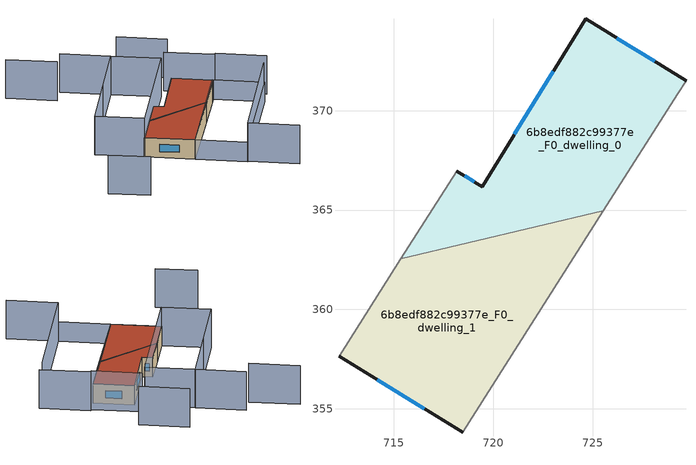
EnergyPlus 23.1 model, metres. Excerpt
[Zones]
6b8edf882c99377e_F0_dwelling_0
 floor ground (EU_floor_Construction): 729.7,371.51 729.29,370.87 725.54,364.97 715.35,362.55 718.16,366.97 719.44,366.17 724.64,374.63 z0
 wall outside (EU_wall_Construction): 729.7,371.51 724.64,374.63 719.44,366.17 718.16,366.97 z0:3
 wall adiabatic (EU_wall_Construction): 718.16,366.97 715.35,362.55 / 725.54,364.97 729.29,370.87 729.7,371.51 z0:3
 wall to 6b8edf882c99377e_F0_dwelling_1 (EU_wall_Construction): 715.35,362.55 725.54,364.97 z0:3
 window (EU_Window_Construction): 719.04,366.42 718.56,366.72 / 723.02,371.99 721.06,368.81 / 728.12,372.49 726.22,373.66 z0.93:2.07
 roof outside (EU_roof_Construction): 725.54,364.97 729.29,370.87 729.7,371.51 724.64,374.63 719.44,366.17 718.16,366.97 715.35,362.55 z3
6b8edf882c99377e_F0_dwelling_1
 floor ground (EU_floor_Construction): 725.54,364.97 718.45,353.82 712.23,357.65 715.35,362.55 z0
 wall outside (EU_wall_Construction): 712.23,357.65 718.45,353.82 z0:3
 wall adiabatic (EU_wall_Construction): 718.45,353.82 725.54,364.97 / 715.35,362.55 712.23,357.65 z0:3
 window (EU_Window_Construction): 714.17,356.46 716.51,355.01 z0.93:2.07
 roof outside (EU_roof_Construction): 718.45,353.82 725.54,364.97 715.35,362.55 712.23,357.65 z3
shading: 702.11,348.24 707.36,345.15 / 731.15,345.98 724.82,349.9 / 724.82,349.9 735.86,367.74 / 711.1,383.07 717.32,379.22 / 717.32,379.22 706.23,361.32 / 703.37,384.48 709.59,380.63 / 727.07,381.11 720.92,384.96 / 737.3,369.84 731.07,373.72 / 730.86,373.38 724.65,377.25 / 706.25,361.34 717.33,379.23 / 717.33,379.23 723.41,375.46 / 723.41,375.46 712.33,357.57 / 712.33,357.57 706.25,361.34 z0:6; 735.94,367.64 724.78,349.85 / 724.78,349.85 718.45,353.82 / 718.45,353.82 729.6,371.61 / 729.6,371.61 735.94,367.64 z0:3
[Building]
EU S2 Campaign: North Axis=0; Terrain=City; Solar Distribution=FullExterior
[Site:Location]
Montreal-Trudeau.Intl.AP: Latitude=45.4667; Longitude=-73.75; Time Zone=-5; Elevation=36
[SizingPeriod:WeatherFileDays]
AnnualSizingPeriod: Begin Month=1; Begin Day of Month=1; End Month=12; End Day of Month=31; Day of Week for Start Day=Monday; Use Weather File Daylight Saving Period=No; Use Weather File Rain and Snow Indicators=No
[MATERIAL]
EU_InternalMass_Material: Roughness=MediumRough; Thickness=0.1; Conductivity=1; Density=1800; Specific Heat=900; Thermal Absorptance=0.9; Solar Absorptance=0.7; Visible Absorptance=0.7
[MATERIAL:NOMASS] Roughness=MediumRough; Thermal Absorptance=0.9; Solar Absorptance=0.7; Visible Absorptance=0.7
Name | Thermal Resistance
EU_wall_NoMass; EU_floor_NoMass | 1.36485
EU_roof_NoMass | 2.55992
[WINDOWMATERIAL:SIMPLEGLAZINGSYSTEM]
EU_Window_SimpleGlazing: UFactor=3.92339; Solar Heat Gain Coefficient=0.8; Visible Transmittance=0.8
[CONSTRUCTION]
EU_wall_Construction: EU_wall_NoMass
EU_roof_Construction: EU_roof_NoMass
EU_floor_Construction: EU_floor_NoMass
EU_Window_Construction: EU_Window_SimpleGlazing
EU_InternalMass_Construction: EU_InternalMass_Material
[ZONE] Type=1; Multiplier=1; Ceiling Height=autocalculate; Floor Area=autocalculate; Part of Total Floor Area=Yes
Name | Volume
6b8edf882c99377e_F0_dwelling_0 | 208.281
6b8edf882c99377e_F0_dwelling_1 | 208.302
[INTERNALMASS] Construction=EU_InternalMass_Construction
Name | Zone or ZoneList | Surface Area
6b8edf882c99377e_F0_dwelling_0_EU_InternalMass | 6b8edf882c99377e_F0_dwelling_0 | 69.4269
6b8edf882c99377e_F0_dwelling_1_EU_InternalMass | 6b8edf882c99377e_F0_dwelling_1 | 69.434
[OTHEREQUIPMENT] Fuel Type=Electricity; Design Level Calculation Method=Watts/Area; Power per Zone Floor Area=1; Fraction Latent=0; Fraction Radiant=0; Fraction Lost=0; Carbon Dioxide Generation Rate=0; EndUse Subcategory=EU_Step8_InternalGains
Name | Zone or ZoneList or Space or SpaceList | Schedule
EU_Step8_InternalGain_6b8edf882c99377e_F0_dwelling_0_f000 | 6b8edf882c99377e_F0_dwelling_0 | EU_Step8_GainSchedule_6b8edf882c99377e_F0_dwelling_0_f000
EU_Step8_InternalGain_6b8edf882c99377e_F0_dwelling_1_f000 | 6b8edf882c99377e_F0_dwelling_1 | EU_Step8_GainSchedule_6b8edf882c99377e_F0_dwelling_1_f000
[ZONEVENTILATION:DESIGNFLOWRATE] Schedule=EU_AlwaysOn; Design Flow Rate Calculation Method=AirChanges/Hour; Air Changes per Hour=0.860309; Ventilation Type=Natural; Fan Pressure Rise=0; Fan Total Efficiency=1; Constant Term Coefficient=1; Temperature Term Coefficient=0; Velocity Term Coefficient=0; Velocity Squared Term Coefficient=0; Minimum Indoor Temperature=-100; Maximum Indoor Temperature=100; Delta Temperature=-100; Minimum Outdoor Temperature=-100; Maximum Outdoor Temperature=100; Maximum Wind Speed=40
Name | Zone or ZoneList or Space or SpaceList
EU_ConstantAir_6b8edf882c99377e_F0_dwelling_0 | 6b8edf882c99377e_F0_dwelling_0
EU_ConstantAir_6b8edf882c99377e_F0_dwelling_1 | 6b8edf882c99377e_F0_dwelling_1
[HVACTEMPLATE:THERMOSTAT] Constant Heating Setpoint=20; Constant Cooling Setpoint=50
EU_HeatOnly_6b8edf882c99377e_F0_dwelling_0; EU_HeatOnly_6b8edf882c99377e_F0_dwelling_1
[HVACTEMPLATE:ZONE:IDEALLOADSAIRSYSTEM] System Availability Schedule=EU_AlwaysOn; Maximum Heating Supply Air Temperature=50; Minimum Cooling Supply Air Temperature=13; Maximum Heating Supply Air Humidity Ratio=0.0156; Minimum Cooling Supply Air Humidity Ratio=0.0077; Heating Limit=NoLimit; Cooling Limit=NoLimit; Heating Availability Schedule=EU_AlwaysOn; Cooling Availability Schedule=EU_CoolingOff; Dehumidification Control Type=ConstantSensibleHeatRatio; Cooling Sensible Heat Ratio=0.7; Dehumidification Setpoint=60; Humidification Control Type=None; Humidification Setpoint=30; Outdoor Air Method=None; Outdoor Air Flow Rate per Person=0.00944; Outdoor Air Flow Rate per Zone Floor Area=0; Outdoor Air Flow Rate per Zone=0; Demand Controlled Ventilation Type=None; Outdoor Air Economizer Type=NoEconomizer; Heat Recovery Type=None; Sensible Heat Recovery Effectiveness=0.7; Latent Heat Recovery Effectiveness=0.65
Name | Template Thermostat
6b8edf882c99377e_F0_dwelling_0 | EU_HeatOnly_6b8edf882c99377e_F0_dwelling_0
6b8edf882c99377e_F0_dwelling_1 | EU_HeatOnly_6b8edf882c99377e_F0_dwelling_1
[SIZING:ZONE] Zone Cooling Design Supply Air Temperature Input Method=SupplyAirTemperature; Zone Cooling Design Supply Air Temperature=13; Zone Heating Design Supply Air Temperature Input Method=SupplyAirTemperature; Zone Heating Design Supply Air Temperature=50; Zone Cooling Design Supply Air Humidity Ratio=0.008; Zone Heating Design Supply Air Humidity Ratio=0.008; Cooling Design Air Flow Method=DesignDay; Cooling Design Air Flow Rate=0; Cooling Minimum Air Flow per Zone Floor Area=0.000762; Cooling Minimum Air Flow=0; Cooling Minimum Air Flow Fraction=0.2; Heating Design Air Flow Method=DesignDay; Heating Design Air Flow Rate=0; Heating Maximum Air Flow per Zone Floor Area=0.002032; Heating Maximum Air Flow=0.141576; Heating Maximum Air Flow Fraction=0.3; Account for Dedicated Outdoor Air System=No; Dedicated Outdoor Air System Control Strategy=NeutralSupplyAir; Dedicated Outdoor Air Low Setpoint Temperature for Design=autosize; Dedicated Outdoor Air High Setpoint Temperature for Design=autosize; Zone Load Sizing Method=Sensible Load Only No Latent Load; Zone Latent Cooling Design Supply Air Humidity Ratio Input Method=HumidityRatioDifference; Zone Cooling Design Supply Air Humidity Ratio Difference=0.005; Zone Latent Heating Design Supply Air Humidity Ratio Input Method=HumidityRatioDifference; Zone Humidification Design Supply Air Humidity Ratio Difference=0.005
6b8edf882c99377e_F0_dwelling_0; 6b8edf882c99377e_F0_dwelling_1
[SCHEDULE:CONSTANT]
Name | Hourly Value
EU_AlwaysOn | 1
EU_CoolingOff | 0
[SCHEDULE:FILE] Column Number=1; Rows to Skip at Top=0; Number of Hours of Data=8760; Column Separator=Comma; Interpolate to Timestep=No; Minutes per Item=60; Adjust Schedule for Daylight Savings=Yes
Name | File
EU_Step8_GainSchedule_6b8edf882c99377e_F0_dwelling_0_f000 | ../../schedules/6b8edf882c99377e/6b8edf882c99377e_F0_dwelling_0_f000_gain.csv
EU_Step8_GainSchedule_6b8edf882c99377e_F0_dwelling_1_f000 | ../../schedules/6b8edf882c99377e/6b8edf882c99377e_F0_dwelling_1_f000_gain.csv
